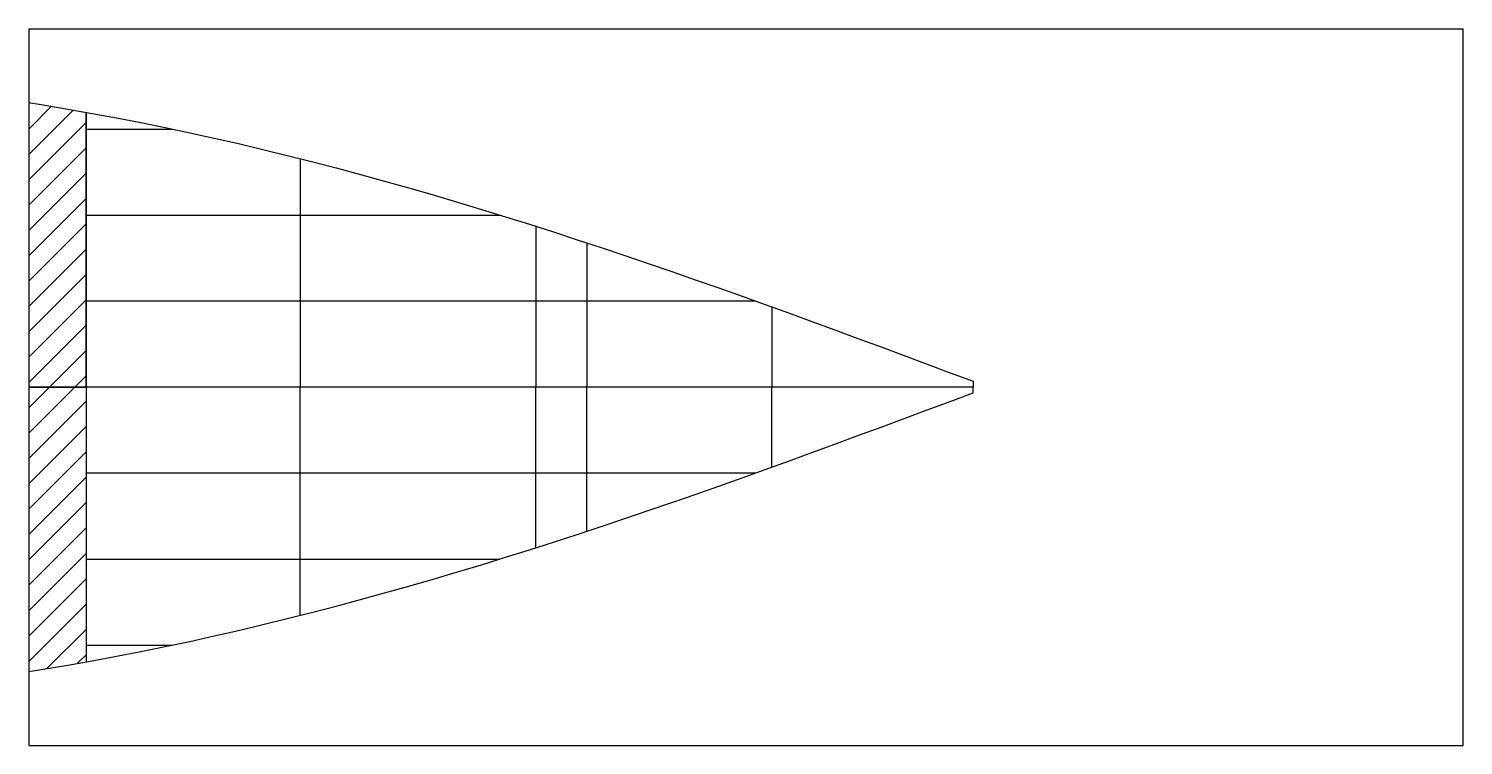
# Model space of a CAD drawing. Extents: x 0 to 10.8, y -3.3 to 3.4.
# Drawn here: x 8.32 to 10.82, y -0.943 to 0.307 of the extents above; entities that cross this region are included whole.
import ezdxf

# ---------------------------------------------------------------- set-up
doc = ezdxf.new("R2010")
doc.units = 0
doc.header["$MEASUREMENT"] = 0
for name, color, linetype in [('buttocks', 7, 'Continuous'), ('stations', 7, 'Continuous'), ('waterlines', 7, 'Continuous'), ('Днище', 7, 'Continuous')]:
    doc.layers.add(name, color=color, linetype=linetype)

msp = doc.modelspace()

# ---------------------------------------------------------------- hatches: boundary and pattern name
at = {"linetype": 'ByBlock'}
h = msp.add_hatch(dxfattribs=at)
h.set_pattern_fill('ANSI31', color=4, scale=0.25, style=0)
h.set_pattern_definition([(45, (2.6, 1.35), (-0.02209709, 0.02209709), [])])
h.paths.add_polyline_path([(8.4203, -0.3178), (8.4203, 0.1614), (8.3883, 0.1671), (8.3458, 0.1743), (8.3203, 0.1785), (8.3203, -0.3178)])
h.paths.add_polyline_path([(8.4203, -0.7969), (8.4203, -0.3178), (8.3203, -0.3178), (8.3203, -0.814), (8.3458, -0.8099), (8.3883, -0.8027)])

# ---------------------------------------------------------------- linework, layer by layer
at = {"color": 2, "linetype": 'ByBlock'}
for p, q in [((8.3203, 0.3072), (8.3203, -0.9428)), ((8.3203, 0.3072), (10.8203, 0.3072)), ((10.8203, -0.9428), (10.8203, 0.3072)), ((8.3203, -0.9428), (10.8203, -0.9428))]:
    msp.add_line(p, q, dxfattribs=at)
at = {"color": 4, "linetype": 'ByBlock'}
for p, q in [((8.4203, -0.3178), (8.4203, 0.1614)), ((8.4203, 0.1614), (8.4203, -0.7969)), ((8.3203, -0.3178), (8.4203, -0.3178))]:
    msp.add_line(p, q, dxfattribs=at)
at = {"layer": 'buttocks', "color": 135}
for points in [[(8.4203, 0.1322), (8.4275, 0.1322), (8.45, 0.1322), (8.4698, 0.1322), (8.4913, 0.1322), (8.5119, 0.1322), (8.5313, 0.1322), (8.5536, 0.1322), (8.5705, 0.1322)], [(8.4203, -0.0178), (8.4271, -0.0178), (8.4499, -0.0178), (8.4966, -0.0178), (8.5188, -0.0178), (8.5572, -0.0178), (8.5911, -0.0178), (8.6144, -0.0178), (8.6491, -0.0178), (8.6735, -0.0178), (8.7051, -0.0178), (8.7282, -0.0178), (8.7603, -0.0178), (8.7837, -0.0178), (8.8105, -0.0178), (8.8389, -0.0178), (8.8608, -0.0178), (8.8882, -0.0178), (8.9089, -0.0178), (8.9389, -0.0178), (8.9676, -0.0178), (8.9877, -0.0178), (9.0131, -0.0178), (9.0314, -0.0178), (9.0555, -0.0178), (9.0729, -0.0178), (9.0963, -0.0178), (9.1191, -0.0178), (9.1414, -0.0178)], [(9.5868, -0.1678), (9.5695, -0.1678), (9.555, -0.1678), (9.5367, -0.1678), (9.5196, -0.1678), (9.4978, -0.1678), (9.4755, -0.1678), (9.4516, -0.1678), (9.4333, -0.1678), (9.4029, -0.1678), (9.3789, -0.1678), (9.3481, -0.1678), (9.3197, -0.1678), (9.2941, -0.1678), (9.2532, -0.1678), (9.2286, -0.1678), (9.1965, -0.1678), (9.1621, -0.1678), (9.1317, -0.1678), (9.1038, -0.1678), (9.0639, -0.1678), (9.032, -0.1678), (8.9983, -0.1678), (8.9652, -0.1678), (8.932, -0.1678), (8.8977, -0.1678), (8.856, -0.1678), (8.8294, -0.1678), (8.7853, -0.1678), (8.7522, -0.1678), (8.7218, -0.1678), (8.6781, -0.1678), (8.639, -0.1678), (8.611, -0.1678), (8.5709, -0.1678), (8.5294, -0.1678), (8.4847, -0.1678), (8.4578, -0.1678), (8.4203, -0.1678)], [(9.359, -0.1678), (9.3577, -0.1678), (9.3564, -0.1678), (9.3551, -0.1678), (9.3538, -0.1678), (9.3525, -0.1678), (9.3512, -0.1678), (9.3499, -0.1678), (9.3486, -0.1678), (9.3473, -0.1678), (9.346, -0.1678), (9.3448, -0.1678), (9.3435, -0.1678), (9.3422, -0.1678), (9.3409, -0.1678), (9.3396, -0.1678), (9.3384, -0.1678), (9.3371, -0.1678), (9.3358, -0.1678), (9.3346, -0.1678), (9.3333, -0.1678), (9.3321, -0.1678), (9.3309, -0.1678), (9.3296, -0.1678), (9.3284, -0.1678), (9.3272, -0.1678), (9.326, -0.1678), (9.3248, -0.1678), (9.3236, -0.1678), (9.3224, -0.1678), (9.3212, -0.1678), (9.32, -0.1678), (9.3189, -0.1678), (9.3177, -0.1678), (9.3166, -0.1678), (9.3154, -0.1678), (9.3143, -0.1678), (9.3132, -0.1678), (9.3121, -0.1678), (9.311, -0.1678), (9.3099, -0.1678), (9.3088, -0.1678), (9.3078, -0.1678), (9.3067, -0.1678), (9.3057, -0.1678), (9.3046, -0.1678), (9.3036, -0.1678), (9.3026, -0.1678), (9.3016, -0.1678), (9.3007, -0.1678), (9.2997, -0.1678), (9.2988, -0.1678), (9.2978, -0.1678), (9.2969, -0.1678), (9.296, -0.1678), (9.2951, -0.1678), (9.2943, -0.1678), (9.2934, -0.1678), (9.2926, -0.1678), (9.2917, -0.1678), (9.2909, -0.1678), (9.2901, -0.1678), (9.2894, -0.1678), (9.2886, -0.1678), (9.2879, -0.1678), (9.2871, -0.1678), (9.2864, -0.1678), (9.2857, -0.1678), (9.2851, -0.1678), (9.2844, -0.1678), (9.2838, -0.1678), (9.2832, -0.1678), (9.2826, -0.1678), (9.282, -0.1678), (9.2815, -0.1678), (9.281, -0.1678), (9.2804, -0.1678), (9.28, -0.1678), (9.2795, -0.1678), (9.279, -0.1678), (9.2786, -0.1678), (9.2782, -0.1678), (9.2779, -0.1678), (9.2775, -0.1678), (9.2772, -0.1678), (9.2769, -0.1678), (9.2766, -0.1678), (9.2763, -0.1678), (9.2761, -0.1678), (9.2759, -0.1678), (9.2757, -0.1678), (9.2755, -0.1678), (9.2753, -0.1678), (9.2752, -0.1678), (9.2751, -0.1678), (9.275, -0.1678), (9.2749, -0.1678), (9.2747, -0.1678), (9.2747, -0.1678), (9.2746, -0.1678), (9.2745, -0.1678)], [(9.5868, -0.4678), (9.5695, -0.4678), (9.555, -0.4678), (9.5367, -0.4678), (9.5196, -0.4678), (9.4978, -0.4678), (9.4755, -0.4678), (9.4516, -0.4678), (9.4333, -0.4678), (9.4029, -0.4678), (9.3789, -0.4678), (9.3481, -0.4678), (9.3197, -0.4678), (9.2941, -0.4678), (9.2532, -0.4678), (9.2286, -0.4678), (9.1965, -0.4678), (9.1621, -0.4678), (9.1317, -0.4678), (9.1038, -0.4678), (9.0639, -0.4678), (9.032, -0.4678), (8.9983, -0.4678), (8.9652, -0.4678), (8.932, -0.4678), (8.8977, -0.4678), (8.856, -0.4678), (8.8294, -0.4678), (8.7853, -0.4678), (8.7522, -0.4678), (8.7218, -0.4678), (8.6781, -0.4678), (8.639, -0.4678), (8.611, -0.4678), (8.5709, -0.4678), (8.5294, -0.4678), (8.4847, -0.4678), (8.4578, -0.4678), (8.4203, -0.4678)], [(9.359, -0.4678), (9.3577, -0.4678), (9.3564, -0.4678), (9.3551, -0.4678), (9.3538, -0.4678), (9.3525, -0.4678), (9.3512, -0.4678), (9.3499, -0.4678), (9.3486, -0.4678), (9.3473, -0.4678), (9.346, -0.4678), (9.3448, -0.4678), (9.3435, -0.4678), (9.3422, -0.4678), (9.3409, -0.4678), (9.3396, -0.4678), (9.3384, -0.4678), (9.3371, -0.4678), (9.3358, -0.4678), (9.3346, -0.4678), (9.3333, -0.4678), (9.3321, -0.4678), (9.3309, -0.4678), (9.3296, -0.4678), (9.3284, -0.4678), (9.3272, -0.4678), (9.326, -0.4678), (9.3248, -0.4678), (9.3236, -0.4678), (9.3224, -0.4678), (9.3212, -0.4678), (9.32, -0.4678), (9.3189, -0.4678), (9.3177, -0.4678), (9.3166, -0.4678), (9.3154, -0.4678), (9.3143, -0.4678), (9.3132, -0.4678), (9.3121, -0.4678), (9.311, -0.4678), (9.3099, -0.4678), (9.3088, -0.4678), (9.3078, -0.4678), (9.3067, -0.4678), (9.3057, -0.4678), (9.3046, -0.4678), (9.3036, -0.4678), (9.3026, -0.4678), (9.3016, -0.4678), (9.3007, -0.4678), (9.2997, -0.4678), (9.2988, -0.4678), (9.2978, -0.4678), (9.2969, -0.4678), (9.296, -0.4678), (9.2951, -0.4678), (9.2943, -0.4678), (9.2934, -0.4678), (9.2926, -0.4678), (9.2917, -0.4678), (9.2909, -0.4678), (9.2901, -0.4678), (9.2894, -0.4678), (9.2886, -0.4678), (9.2879, -0.4678), (9.2871, -0.4678), (9.2864, -0.4678), (9.2857, -0.4678), (9.2851, -0.4678), (9.2844, -0.4678), (9.2838, -0.4678), (9.2832, -0.4678), (9.2826, -0.4678), (9.282, -0.4678), (9.2815, -0.4678), (9.281, -0.4678), (9.2804, -0.4678), (9.28, -0.4678), (9.2795, -0.4678), (9.279, -0.4678), (9.2786, -0.4678), (9.2782, -0.4678), (9.2779, -0.4678), (9.2775, -0.4678), (9.2772, -0.4678), (9.2769, -0.4678), (9.2766, -0.4678), (9.2763, -0.4678), (9.2761, -0.4678), (9.2759, -0.4678), (9.2757, -0.4678), (9.2755, -0.4678), (9.2753, -0.4678), (9.2752, -0.4678), (9.2751, -0.4678), (9.275, -0.4678), (9.2749, -0.4678), (9.2747, -0.4678), (9.2747, -0.4678), (9.2746, -0.4678), (9.2745, -0.4678)], [(8.4203, -0.6178), (8.4271, -0.6178), (8.4499, -0.6178), (8.4966, -0.6178), (8.5188, -0.6178), (8.5572, -0.6178), (8.5911, -0.6178), (8.6144, -0.6178), (8.6491, -0.6178), (8.6735, -0.6178), (8.7051, -0.6178), (8.7282, -0.6178), (8.7603, -0.6178), (8.7837, -0.6178), (8.8105, -0.6178), (8.8389, -0.6178), (8.8608, -0.6178), (8.8882, -0.6178), (8.9089, -0.6178), (8.9389, -0.6178), (8.9676, -0.6178), (8.9877, -0.6178), (9.0131, -0.6178), (9.0314, -0.6178), (9.0555, -0.6178), (9.0729, -0.6178), (9.0963, -0.6178), (9.1191, -0.6178), (9.1414, -0.6178)], [(8.4203, -0.7678), (8.4275, -0.7678), (8.45, -0.7678), (8.4698, -0.7678), (8.4913, -0.7678), (8.5119, -0.7678), (8.5313, -0.7678), (8.5536, -0.7678), (8.5705, -0.7678)]]:
    msp.add_lwpolyline(points, dxfattribs=at)
at = {"layer": 'stations', "color": 135}
for points in [[(8.7935, 0.0805), (8.7935, 0.077), (8.7935, 0.0735), (8.7935, 0.07), (8.7935, 0.0665), (8.7935, 0.063), (8.7935, 0.0595), (8.7935, 0.056), (8.7935, 0.0525), (8.7935, 0.049), (8.7935, 0.0454), (8.7935, 0.0419), (8.7935, 0.0383), (8.7935, 0.0347), (8.7935, 0.0311), (8.7935, 0.0275), (8.7935, 0.0239), (8.7935, 0.0203), (8.7935, 0.0166), (8.7935, 0.0129), (8.7935, 0.0092), (8.7935, 0.0055), (8.7935, 0.0017), (8.7935, -0.002), (8.7935, -0.0058), (8.7935, -0.0097), (8.7935, -0.0135), (8.7935, -0.0174), (8.7935, -0.0213), (8.7935, -0.0252), (8.7935, -0.0292), (8.7935, -0.0331), (8.7935, -0.0372), (8.7935, -0.0412), (8.7935, -0.0453), (8.7935, -0.0493), (8.7935, -0.0534), (8.7935, -0.0576), (8.7935, -0.0617), (8.7935, -0.0659), (8.7935, -0.0701), (8.7935, -0.0742), (8.7935, -0.0785), (8.7935, -0.0827), (8.7935, -0.0869), (8.7935, -0.0911), (8.7935, -0.0954), (8.7935, -0.0996), (8.7935, -0.1039), (8.7935, -0.1082), (8.7935, -0.1125), (8.7935, -0.1167), (8.7935, -0.121), (8.7935, -0.1253), (8.7935, -0.1296), (8.7935, -0.1339), (8.7935, -0.1382), (8.7935, -0.1424), (8.7935, -0.1467), (8.7935, -0.151), (8.7935, -0.1552), (8.7935, -0.1595), (8.7935, -0.1638), (8.7935, -0.168), (8.7935, -0.1722), (8.7935, -0.1765), (8.7935, -0.1807), (8.7935, -0.1849), (8.7935, -0.189), (8.7935, -0.1932), (8.7935, -0.1974), (8.7935, -0.2015), (8.7935, -0.2056), (8.7935, -0.2097), (8.7935, -0.2138), (8.7935, -0.2179), (8.7935, -0.222), (8.7935, -0.2261), (8.7935, -0.2302), (8.7935, -0.2342), (8.7935, -0.2383), (8.7935, -0.2423), (8.7935, -0.2463), (8.7935, -0.2503), (8.7935, -0.2543), (8.7935, -0.2583), (8.7935, -0.2623), (8.7935, -0.2663), (8.7935, -0.2703), (8.7935, -0.2743), (8.7935, -0.2783), (8.7935, -0.2822), (8.7935, -0.2862), (8.7935, -0.2902), (8.7935, -0.2941), (8.7935, -0.2981), (8.7935, -0.302), (8.7935, -0.306), (8.7935, -0.3099), (8.7935, -0.3139), (8.7935, -0.3178)], [(9.2041, -0.0375), (9.2041, -0.04), (9.2041, -0.0424), (9.2041, -0.0448), (9.2041, -0.0473), (9.2041, -0.0497), (9.2041, -0.0522), (9.2041, -0.0547), (9.2041, -0.0571), (9.2041, -0.0596), (9.2041, -0.0621), (9.2041, -0.0646), (9.2041, -0.0671), (9.2041, -0.0696), (9.2041, -0.0721), (9.2041, -0.0746), (9.2041, -0.0772), (9.2041, -0.0798), (9.2041, -0.0823), (9.2041, -0.0849), (9.2041, -0.0875), (9.2041, -0.0901), (9.2041, -0.0928), (9.2041, -0.0954), (9.2041, -0.0981), (9.2041, -0.1008), (9.2041, -0.1035), (9.2041, -0.1062), (9.2041, -0.109), (9.2041, -0.1118), (9.2041, -0.1146), (9.2041, -0.1174), (9.2041, -0.1202), (9.2041, -0.123), (9.2041, -0.1259), (9.2041, -0.1288), (9.2041, -0.1317), (9.2041, -0.1346), (9.2041, -0.1375), (9.2041, -0.1405), (9.2041, -0.1434), (9.2041, -0.1464), (9.2041, -0.1494), (9.2041, -0.1523), (9.2041, -0.1553), (9.2041, -0.1583), (9.2041, -0.1613), (9.2041, -0.1643), (9.2041, -0.1674), (9.2041, -0.1704), (9.2041, -0.1734), (9.2041, -0.1764), (9.2041, -0.1794), (9.2041, -0.1825), (9.2041, -0.1855), (9.2041, -0.1885), (9.2041, -0.1915), (9.2041, -0.1946), (9.2041, -0.1976), (9.2041, -0.2006), (9.2041, -0.2036), (9.2041, -0.2066), (9.2041, -0.2096), (9.2041, -0.2126), (9.2041, -0.2156), (9.2041, -0.2186), (9.2041, -0.2215), (9.2041, -0.2245), (9.2041, -0.2274), (9.2041, -0.2304), (9.2041, -0.2333), (9.2041, -0.2362), (9.2041, -0.2391), (9.2041, -0.242), (9.2041, -0.2449), (9.2041, -0.2478), (9.2041, -0.2506), (9.2041, -0.2535), (9.2041, -0.2564), (9.2041, -0.2592), (9.2041, -0.2621), (9.2041, -0.2649), (9.2041, -0.2677), (9.2041, -0.2705), (9.2041, -0.2733), (9.2041, -0.2762), (9.2041, -0.279), (9.2041, -0.2818), (9.2041, -0.2845), (9.2041, -0.2873), (9.2041, -0.2901), (9.2041, -0.2929), (9.2041, -0.2957), (9.2041, -0.2985), (9.2041, -0.3012), (9.2041, -0.304), (9.2041, -0.3068), (9.2041, -0.3095), (9.2041, -0.3123), (9.2041, -0.3151), (9.2041, -0.3178)], [(9.6152, -0.1781), (9.6152, -0.1793), (9.6152, -0.1805), (9.6152, -0.1817), (9.6152, -0.183), (9.6152, -0.1842), (9.6152, -0.1854), (9.6152, -0.1867), (9.6152, -0.1879), (9.6152, -0.1892), (9.6152, -0.1904), (9.6152, -0.1917), (9.6152, -0.1929), (9.6152, -0.1942), (9.6152, -0.1954), (9.6152, -0.1967), (9.6152, -0.198), (9.6152, -0.1993), (9.6152, -0.2006), (9.6152, -0.2019), (9.6152, -0.2032), (9.6152, -0.2045), (9.6152, -0.2058), (9.6152, -0.2071), (9.6152, -0.2085), (9.6152, -0.2098), (9.6152, -0.2112), (9.6152, -0.2125), (9.6152, -0.2139), (9.6152, -0.2153), (9.6152, -0.2167), (9.6152, -0.2181), (9.6152, -0.2195), (9.6152, -0.2209), (9.6152, -0.2224), (9.6152, -0.2238), (9.6152, -0.2253), (9.6152, -0.2267), (9.6152, -0.2282), (9.6152, -0.2296), (9.6152, -0.2311), (9.6152, -0.2326), (9.6152, -0.2341), (9.6152, -0.2355), (9.6152, -0.237), (9.6152, -0.2385), (9.6152, -0.24), (9.6152, -0.2415), (9.6152, -0.243), (9.6152, -0.2445), (9.6152, -0.246), (9.6152, -0.2475), (9.6152, -0.2491), (9.6152, -0.2506), (9.6152, -0.2521), (9.6152, -0.2536), (9.6152, -0.2551), (9.6152, -0.2566), (9.6152, -0.2581), (9.6152, -0.2596), (9.6152, -0.2611), (9.6152, -0.2626), (9.6152, -0.2641), (9.6152, -0.2656), (9.6152, -0.2671), (9.6152, -0.2685), (9.6152, -0.27), (9.6152, -0.2715), (9.6152, -0.2729), (9.6152, -0.2744), (9.6152, -0.2759), (9.6152, -0.2773), (9.6152, -0.2788), (9.6152, -0.2802), (9.6152, -0.2816), (9.6152, -0.2831), (9.6152, -0.2845), (9.6152, -0.2859), (9.6152, -0.2873), (9.6152, -0.2887), (9.6152, -0.2902), (9.6152, -0.2916), (9.6152, -0.293), (9.6152, -0.2944), (9.6152, -0.2958), (9.6152, -0.2972), (9.6152, -0.2985), (9.6152, -0.2999), (9.6152, -0.3013), (9.6152, -0.3027), (9.6152, -0.3041), (9.6152, -0.3055), (9.6152, -0.3068), (9.6152, -0.3082), (9.6152, -0.3096), (9.6152, -0.311), (9.6152, -0.3123), (9.6152, -0.3137), (9.6152, -0.3151), (9.6152, -0.3165), (9.6152, -0.3178)], [(8.7935, -0.7161), (8.7935, -0.7126), (8.7935, -0.7091), (8.7935, -0.7056), (8.7935, -0.7022), (8.7935, -0.6987), (8.7935, -0.6952), (8.7935, -0.6916), (8.7935, -0.6881), (8.7935, -0.6846), (8.7935, -0.6811), (8.7935, -0.6775), (8.7935, -0.6739), (8.7935, -0.6704), (8.7935, -0.6668), (8.7935, -0.6632), (8.7935, -0.6595), (8.7935, -0.6559), (8.7935, -0.6522), (8.7935, -0.6485), (8.7935, -0.6448), (8.7935, -0.6411), (8.7935, -0.6373), (8.7935, -0.6336), (8.7935, -0.6298), (8.7935, -0.626), (8.7935, -0.6221), (8.7935, -0.6182), (8.7935, -0.6143), (8.7935, -0.6104), (8.7935, -0.6065), (8.7935, -0.6025), (8.7935, -0.5985), (8.7935, -0.5944), (8.7935, -0.5904), (8.7935, -0.5863), (8.7935, -0.5822), (8.7935, -0.5781), (8.7935, -0.5739), (8.7935, -0.5697), (8.7935, -0.5656), (8.7935, -0.5614), (8.7935, -0.5572), (8.7935, -0.553), (8.7935, -0.5487), (8.7935, -0.5445), (8.7935, -0.5402), (8.7935, -0.536), (8.7935, -0.5317), (8.7935, -0.5274), (8.7935, -0.5232), (8.7935, -0.5189), (8.7935, -0.5146), (8.7935, -0.5103), (8.7935, -0.506), (8.7935, -0.5017), (8.7935, -0.4975), (8.7935, -0.4932), (8.7935, -0.4889), (8.7935, -0.4846), (8.7935, -0.4804), (8.7935, -0.4761), (8.7935, -0.4719), (8.7935, -0.4676), (8.7935, -0.4634), (8.7935, -0.4592), (8.7935, -0.455), (8.7935, -0.4508), (8.7935, -0.4466), (8.7935, -0.4424), (8.7935, -0.4383), (8.7935, -0.4341), (8.7935, -0.43), (8.7935, -0.4259), (8.7935, -0.4218), (8.7935, -0.4177), (8.7935, -0.4136), (8.7935, -0.4095), (8.7935, -0.4055), (8.7935, -0.4014), (8.7935, -0.3974), (8.7935, -0.3933), (8.7935, -0.3893), (8.7935, -0.3853), (8.7935, -0.3813), (8.7935, -0.3773), (8.7935, -0.3733), (8.7935, -0.3693), (8.7935, -0.3653), (8.7935, -0.3613), (8.7935, -0.3574), (8.7935, -0.3534), (8.7935, -0.3494), (8.7935, -0.3455), (8.7935, -0.3415), (8.7935, -0.3375), (8.7935, -0.3336), (8.7935, -0.3296), (8.7935, -0.3257), (8.7935, -0.3217), (8.7935, -0.3178)], [(9.2041, -0.5981), (9.2041, -0.5957), (9.2041, -0.5932), (9.2041, -0.5908), (9.2041, -0.5883), (9.2041, -0.5859), (9.2041, -0.5834), (9.2041, -0.581), (9.2041, -0.5785), (9.2041, -0.576), (9.2041, -0.5735), (9.2041, -0.5711), (9.2041, -0.5686), (9.2041, -0.566), (9.2041, -0.5635), (9.2041, -0.561), (9.2041, -0.5584), (9.2041, -0.5559), (9.2041, -0.5533), (9.2041, -0.5507), (9.2041, -0.5481), (9.2041, -0.5455), (9.2041, -0.5428), (9.2041, -0.5402), (9.2041, -0.5375), (9.2041, -0.5348), (9.2041, -0.5321), (9.2041, -0.5294), (9.2041, -0.5266), (9.2041, -0.5239), (9.2041, -0.5211), (9.2041, -0.5183), (9.2041, -0.5154), (9.2041, -0.5126), (9.2041, -0.5097), (9.2041, -0.5068), (9.2041, -0.5039), (9.2041, -0.501), (9.2041, -0.4981), (9.2041, -0.4952), (9.2041, -0.4922), (9.2041, -0.4892), (9.2041, -0.4863), (9.2041, -0.4833), (9.2041, -0.4803), (9.2041, -0.4773), (9.2041, -0.4743), (9.2041, -0.4713), (9.2041, -0.4683), (9.2041, -0.4653), (9.2041, -0.4622), (9.2041, -0.4592), (9.2041, -0.4562), (9.2041, -0.4532), (9.2041, -0.4501), (9.2041, -0.4471), (9.2041, -0.4441), (9.2041, -0.4411), (9.2041, -0.438), (9.2041, -0.435), (9.2041, -0.432), (9.2041, -0.429), (9.2041, -0.426), (9.2041, -0.423), (9.2041, -0.42), (9.2041, -0.4171), (9.2041, -0.4141), (9.2041, -0.4111), (9.2041, -0.4082), (9.2041, -0.4053), (9.2041, -0.4023), (9.2041, -0.3994), (9.2041, -0.3965), (9.2041, -0.3936), (9.2041, -0.3907), (9.2041, -0.3878), (9.2041, -0.385), (9.2041, -0.3821), (9.2041, -0.3793), (9.2041, -0.3764), (9.2041, -0.3736), (9.2041, -0.3707), (9.2041, -0.3679), (9.2041, -0.3651), (9.2041, -0.3623), (9.2041, -0.3595), (9.2041, -0.3567), (9.2041, -0.3539), (9.2041, -0.3511), (9.2041, -0.3483), (9.2041, -0.3455), (9.2041, -0.3427), (9.2041, -0.3399), (9.2041, -0.3372), (9.2041, -0.3344), (9.2041, -0.3316), (9.2041, -0.3289), (9.2041, -0.3261), (9.2041, -0.3233), (9.2041, -0.3206), (9.2041, -0.3178)], [(9.6152, -0.4576), (9.6152, -0.4563), (9.6152, -0.4551), (9.6152, -0.4539), (9.6152, -0.4527), (9.6152, -0.4514), (9.6152, -0.4502), (9.6152, -0.4489), (9.6152, -0.4477), (9.6152, -0.4465), (9.6152, -0.4452), (9.6152, -0.444), (9.6152, -0.4427), (9.6152, -0.4414), (9.6152, -0.4402), (9.6152, -0.4389), (9.6152, -0.4376), (9.6152, -0.4363), (9.6152, -0.4351), (9.6152, -0.4338), (9.6152, -0.4324), (9.6152, -0.4311), (9.6152, -0.4298), (9.6152, -0.4285), (9.6152, -0.4271), (9.6152, -0.4258), (9.6152, -0.4244), (9.6152, -0.4231), (9.6152, -0.4217), (9.6152, -0.4203), (9.6152, -0.4189), (9.6152, -0.4175), (9.6152, -0.4161), (9.6152, -0.4147), (9.6152, -0.4133), (9.6152, -0.4118), (9.6152, -0.4104), (9.6152, -0.4089), (9.6152, -0.4075), (9.6152, -0.406), (9.6152, -0.4045), (9.6152, -0.403), (9.6152, -0.4016), (9.6152, -0.4001), (9.6152, -0.3986), (9.6152, -0.3971), (9.6152, -0.3956), (9.6152, -0.3941), (9.6152, -0.3926), (9.6152, -0.3911), (9.6152, -0.3896), (9.6152, -0.3881), (9.6152, -0.3866), (9.6152, -0.3851), (9.6152, -0.3836), (9.6152, -0.382), (9.6152, -0.3805), (9.6152, -0.379), (9.6152, -0.3775), (9.6152, -0.376), (9.6152, -0.3745), (9.6152, -0.373), (9.6152, -0.3715), (9.6152, -0.3701), (9.6152, -0.3686), (9.6152, -0.3671), (9.6152, -0.3656), (9.6152, -0.3641), (9.6152, -0.3627), (9.6152, -0.3612), (9.6152, -0.3598), (9.6152, -0.3583), (9.6152, -0.3569), (9.6152, -0.3554), (9.6152, -0.354), (9.6152, -0.3526), (9.6152, -0.3511), (9.6152, -0.3497), (9.6152, -0.3483), (9.6152, -0.3469), (9.6152, -0.3455), (9.6152, -0.3441), (9.6152, -0.3427), (9.6152, -0.3413), (9.6152, -0.3399), (9.6152, -0.3385), (9.6152, -0.3371), (9.6152, -0.3357), (9.6152, -0.3343), (9.6152, -0.3329), (9.6152, -0.3315), (9.6152, -0.3302), (9.6152, -0.3288), (9.6152, -0.3274), (9.6152, -0.326), (9.6152, -0.3247), (9.6152, -0.3233), (9.6152, -0.3219), (9.6152, -0.3205), (9.6152, -0.3192), (9.6152, -0.3178)]]:
    msp.add_lwpolyline(points, dxfattribs=at)
at = {"layer": 'waterlines', "color": 135}
for points in [[(9.2931, -0.0663), (9.2931, -0.0685), (9.2931, -0.0707), (9.2931, -0.0729), (9.2931, -0.0751), (9.2931, -0.0773), (9.2931, -0.0795), (9.2931, -0.0817), (9.2931, -0.0839), (9.2931, -0.0861), (9.2931, -0.0884), (9.2931, -0.0906), (9.2931, -0.0929), (9.2931, -0.0951), (9.2931, -0.0974), (9.2931, -0.0996), (9.2931, -0.1019), (9.2931, -0.1042), (9.2931, -0.1065), (9.2931, -0.1089), (9.2931, -0.1112), (9.2931, -0.1136), (9.2931, -0.1159), (9.2931, -0.1183), (9.2931, -0.1207), (9.2931, -0.1231), (9.2931, -0.1256), (9.2931, -0.128), (9.2931, -0.1305), (9.2931, -0.133), (9.2931, -0.1355), (9.2931, -0.138), (9.2931, -0.1405), (9.2931, -0.1431), (9.2931, -0.1457), (9.2931, -0.1483), (9.2931, -0.1509), (9.2931, -0.1535), (9.2931, -0.1561), (9.2931, -0.1587), (9.2931, -0.1614), (9.2931, -0.1641), (9.2931, -0.1667), (9.2931, -0.1694), (9.2931, -0.1721), (9.2931, -0.1748), (9.2931, -0.1775), (9.2931, -0.1802), (9.2931, -0.1829), (9.2931, -0.1856), (9.2931, -0.1883), (9.2931, -0.191), (9.2931, -0.1937), (9.2931, -0.1965), (9.2931, -0.1992), (9.2931, -0.2019), (9.2931, -0.2046), (9.2931, -0.2073), (9.2931, -0.21), (9.2931, -0.2127), (9.2931, -0.2154), (9.2931, -0.2181), (9.2931, -0.2208), (9.2931, -0.2235), (9.2931, -0.2262), (9.2931, -0.2289), (9.2931, -0.2315), (9.2931, -0.2342), (9.2931, -0.2368), (9.2931, -0.2395), (9.2931, -0.2421), (9.2931, -0.2447), (9.2931, -0.2473), (9.2931, -0.2499), (9.2931, -0.2525), (9.2931, -0.2551), (9.2931, -0.2576), (9.2931, -0.2602), (9.2931, -0.2628), (9.2931, -0.2653), (9.2931, -0.2679), (9.2931, -0.2704), (9.2931, -0.2729), (9.2931, -0.2755), (9.2931, -0.278), (9.2931, -0.2805), (9.2931, -0.283), (9.2931, -0.2855), (9.2931, -0.288), (9.2931, -0.2905), (9.2931, -0.293), (9.2931, -0.2955), (9.2931, -0.298), (9.2931, -0.3005), (9.2931, -0.303), (9.2931, -0.3054), (9.2931, -0.3079), (9.2931, -0.3104), (9.2931, -0.3129), (9.2931, -0.3154), (9.2931, -0.3178)], [(9.2931, -0.5693), (9.2931, -0.5671), (9.2931, -0.5649), (9.2931, -0.5627), (9.2931, -0.5605), (9.2931, -0.5583), (9.2931, -0.5561), (9.2931, -0.5539), (9.2931, -0.5517), (9.2931, -0.5495), (9.2931, -0.5472), (9.2931, -0.545), (9.2931, -0.5428), (9.2931, -0.5405), (9.2931, -0.5383), (9.2931, -0.536), (9.2931, -0.5337), (9.2931, -0.5314), (9.2931, -0.5291), (9.2931, -0.5268), (9.2931, -0.5244), (9.2931, -0.5221), (9.2931, -0.5197), (9.2931, -0.5173), (9.2931, -0.5149), (9.2931, -0.5125), (9.2931, -0.5101), (9.2931, -0.5076), (9.2931, -0.5051), (9.2931, -0.5027), (9.2931, -0.5002), (9.2931, -0.4976), (9.2931, -0.4951), (9.2931, -0.4925), (9.2931, -0.49), (9.2931, -0.4874), (9.2931, -0.4848), (9.2931, -0.4821), (9.2931, -0.4795), (9.2931, -0.4769), (9.2931, -0.4742), (9.2931, -0.4716), (9.2931, -0.4689), (9.2931, -0.4662), (9.2931, -0.4635), (9.2931, -0.4608), (9.2931, -0.4581), (9.2931, -0.4554), (9.2931, -0.4527), (9.2931, -0.45), (9.2931, -0.4473), (9.2931, -0.4446), (9.2931, -0.4419), (9.2931, -0.4392), (9.2931, -0.4364), (9.2931, -0.4337), (9.2931, -0.431), (9.2931, -0.4283), (9.2931, -0.4256), (9.2931, -0.4229), (9.2931, -0.4202), (9.2931, -0.4175), (9.2931, -0.4148), (9.2931, -0.4121), (9.2931, -0.4094), (9.2931, -0.4068), (9.2931, -0.4041), (9.2931, -0.4014), (9.2931, -0.3988), (9.2931, -0.3962), (9.2931, -0.3935), (9.2931, -0.3909), (9.2931, -0.3883), (9.2931, -0.3857), (9.2931, -0.3831), (9.2931, -0.3806), (9.2931, -0.378), (9.2931, -0.3754), (9.2931, -0.3729), (9.2931, -0.3703), (9.2931, -0.3678), (9.2931, -0.3652), (9.2931, -0.3627), (9.2931, -0.3602), (9.2931, -0.3576), (9.2931, -0.3551), (9.2931, -0.3526), (9.2931, -0.3501), (9.2931, -0.3476), (9.2931, -0.3451), (9.2931, -0.3426), (9.2931, -0.3401), (9.2931, -0.3376), (9.2931, -0.3351), (9.2931, -0.3327), (9.2931, -0.3302), (9.2931, -0.3277), (9.2931, -0.3252), (9.2931, -0.3227), (9.2931, -0.3203), (9.2931, -0.3178)]]:
    msp.add_lwpolyline(points, dxfattribs=at)
at = {"layer": 'Днище', "color": 134}
for points in [[(8.3203, 0.1785), (8.3458, 0.1743), (8.3883, 0.1671), (8.4308, 0.1595), (8.4733, 0.1516), (8.5158, 0.1433), (8.5584, 0.1347), (8.6009, 0.1257), (8.6434, 0.1164), (8.6859, 0.1067), (8.7284, 0.0966), (8.771, 0.0862), (8.8134, 0.0754), (8.8559, 0.0644), (8.8983, 0.053), (8.9406, 0.0413), (8.9829, 0.0294), (9.0251, 0.0172), (9.0673, 0.0048), (9.1093, -0.0079), (9.1512, -0.0209), (9.1931, -0.034), (9.2348, -0.0473), (9.2763, -0.0608), (9.3177, -0.0745), (9.359, -0.0883), (9.4001, -0.1023), (9.4411, -0.1164), (9.482, -0.1306), (9.5228, -0.145), (9.5634, -0.1594), (9.604, -0.174), (9.6444, -0.1886), (9.6848, -0.2034), (9.7251, -0.2182), (9.7654, -0.233), (9.8056, -0.2479), (9.8458, -0.2629), (9.8859, -0.2778), (9.9261, -0.2928), (9.9662, -0.3078), (9.9662, -0.3081), (9.9662, -0.3084), (9.9662, -0.3087), (9.9662, -0.309), (9.9662, -0.3093), (9.9662, -0.3096), (9.9662, -0.3099), (9.9662, -0.3101), (9.9662, -0.3104), (9.9662, -0.3107), (9.9662, -0.3109), (9.9662, -0.3112), (9.9662, -0.3114), (9.9662, -0.3116), (9.9662, -0.3119), (9.9662, -0.3121), (9.9662, -0.3123), (9.9662, -0.3125), (9.9662, -0.3126), (9.9662, -0.3128), (9.9662, -0.313), (9.9662, -0.3131), (9.9662, -0.3133), (9.9662, -0.3134), (9.9662, -0.3136), (9.9662, -0.3137), (9.9662, -0.3139), (9.9662, -0.314), (9.9662, -0.3142), (9.9662, -0.3143), (9.9662, -0.3145), (9.9662, -0.3146), (9.9662, -0.3148), (9.9662, -0.315), (9.9662, -0.3151), (9.9662, -0.3153), (9.9662, -0.3155), (9.9662, -0.3157), (9.9662, -0.3159), (9.9662, -0.3161), (9.9662, -0.3163), (9.9662, -0.3165), (9.9662, -0.3167), (9.9662, -0.317), (9.9662, -0.3172), (9.9662, -0.3174), (9.9662, -0.3176), (9.9662, -0.3178), (9.9261, -0.3178), (9.8859, -0.3178), (9.8458, -0.3178), (9.8056, -0.3178), (9.7654, -0.3178), (9.7251, -0.3178), (9.6848, -0.3178), (9.6444, -0.3178), (9.604, -0.3178), (9.5634, -0.3178), (9.5228, -0.3178), (9.482, -0.3178), (9.4411, -0.3178), (9.4001, -0.3178), (9.359, -0.3178)], [(9.359, -0.3178), (9.3177, -0.3178), (9.2763, -0.3178), (9.2348, -0.3178), (9.1931, -0.3178), (9.1512, -0.3178), (9.1093, -0.3178), (9.0673, -0.3178), (9.0251, -0.3178), (8.9829, -0.3178), (8.9406, -0.3178), (8.8983, -0.3178), (8.8559, -0.3178), (8.8134, -0.3178), (8.771, -0.3178), (8.7284, -0.3178), (8.6859, -0.3178), (8.6434, -0.3178), (8.6009, -0.3178), (8.5584, -0.3178), (8.5158, -0.3178), (8.4733, -0.3178), (8.4308, -0.3178), (8.3883, -0.3178), (8.3458, -0.3178), (8.3203, -0.3178)], [(9.359, -0.3178), (9.3177, -0.3178), (9.2763, -0.3178), (9.2348, -0.3178), (9.1931, -0.3178), (9.1512, -0.3178), (9.1093, -0.3178), (9.0673, -0.3178), (9.0251, -0.3178), (8.9829, -0.3178), (8.9406, -0.3178), (8.8983, -0.3178), (8.8559, -0.3178), (8.8134, -0.3178), (8.771, -0.3178), (8.7284, -0.3178), (8.6859, -0.3178), (8.6434, -0.3178), (8.6009, -0.3178), (8.5584, -0.3178), (8.5158, -0.3178), (8.4733, -0.3178), (8.4308, -0.3178), (8.3883, -0.3178), (8.3458, -0.3178), (8.3203, -0.3178)], [(8.3203, -0.814), (8.3458, -0.8099), (8.3883, -0.8027), (8.4308, -0.7951), (8.4733, -0.7872), (8.5158, -0.779), (8.5584, -0.7703), (8.6009, -0.7614), (8.6434, -0.752), (8.6859, -0.7423), (8.7284, -0.7322), (8.771, -0.7218), (8.8134, -0.7111), (8.8559, -0.7), (8.8983, -0.6886), (8.9406, -0.677), (8.9829, -0.665), (9.0251, -0.6528), (9.0673, -0.6404), (9.1093, -0.6277), (9.1512, -0.6148), (9.1931, -0.6016), (9.2348, -0.5883), (9.2763, -0.5748), (9.3177, -0.5612), (9.359, -0.5473), (9.4001, -0.5334), (9.4411, -0.5192), (9.482, -0.505), (9.5228, -0.4906), (9.5634, -0.4762), (9.604, -0.4616), (9.6444, -0.447), (9.6848, -0.4322), (9.7251, -0.4175), (9.7654, -0.4026), (9.8056, -0.3877), (9.8458, -0.3728), (9.8859, -0.3578), (9.9261, -0.3428), (9.9662, -0.3278), (9.9662, -0.3275), (9.9662, -0.3272), (9.9662, -0.3269), (9.9662, -0.3266), (9.9662, -0.3263), (9.9662, -0.326), (9.9662, -0.3258), (9.9662, -0.3255), (9.9662, -0.3252), (9.9662, -0.3249), (9.9662, -0.3247), (9.9662, -0.3244), (9.9662, -0.3242), (9.9662, -0.324), (9.9662, -0.3238), (9.9662, -0.3235), (9.9662, -0.3233), (9.9662, -0.3232), (9.9662, -0.323), (9.9662, -0.3228), (9.9662, -0.3227), (9.9662, -0.3225), (9.9662, -0.3223), (9.9662, -0.3222), (9.9662, -0.3221), (9.9662, -0.3219), (9.9662, -0.3218), (9.9662, -0.3216), (9.9662, -0.3215), (9.9662, -0.3213), (9.9662, -0.3212), (9.9662, -0.321), (9.9662, -0.3208), (9.9662, -0.3207), (9.9662, -0.3205), (9.9662, -0.3203), (9.9662, -0.3201), (9.9662, -0.3199), (9.9662, -0.3197), (9.9662, -0.3195), (9.9662, -0.3193), (9.9662, -0.3191), (9.9662, -0.3189), (9.9662, -0.3187), (9.9662, -0.3185), (9.9662, -0.3182), (9.9662, -0.318), (9.9662, -0.3178), (9.9261, -0.3178), (9.8859, -0.3178), (9.8458, -0.3178), (9.8056, -0.3178), (9.7654, -0.3178), (9.7251, -0.3178), (9.6848, -0.3178), (9.6444, -0.3178), (9.604, -0.3178), (9.5634, -0.3178), (9.5228, -0.3178), (9.482, -0.3178), (9.4411, -0.3178), (9.4001, -0.3178), (9.359, -0.3178)]]:
    msp.add_lwpolyline(points, dxfattribs=at)

doc.saveas('drawing.dxf')
